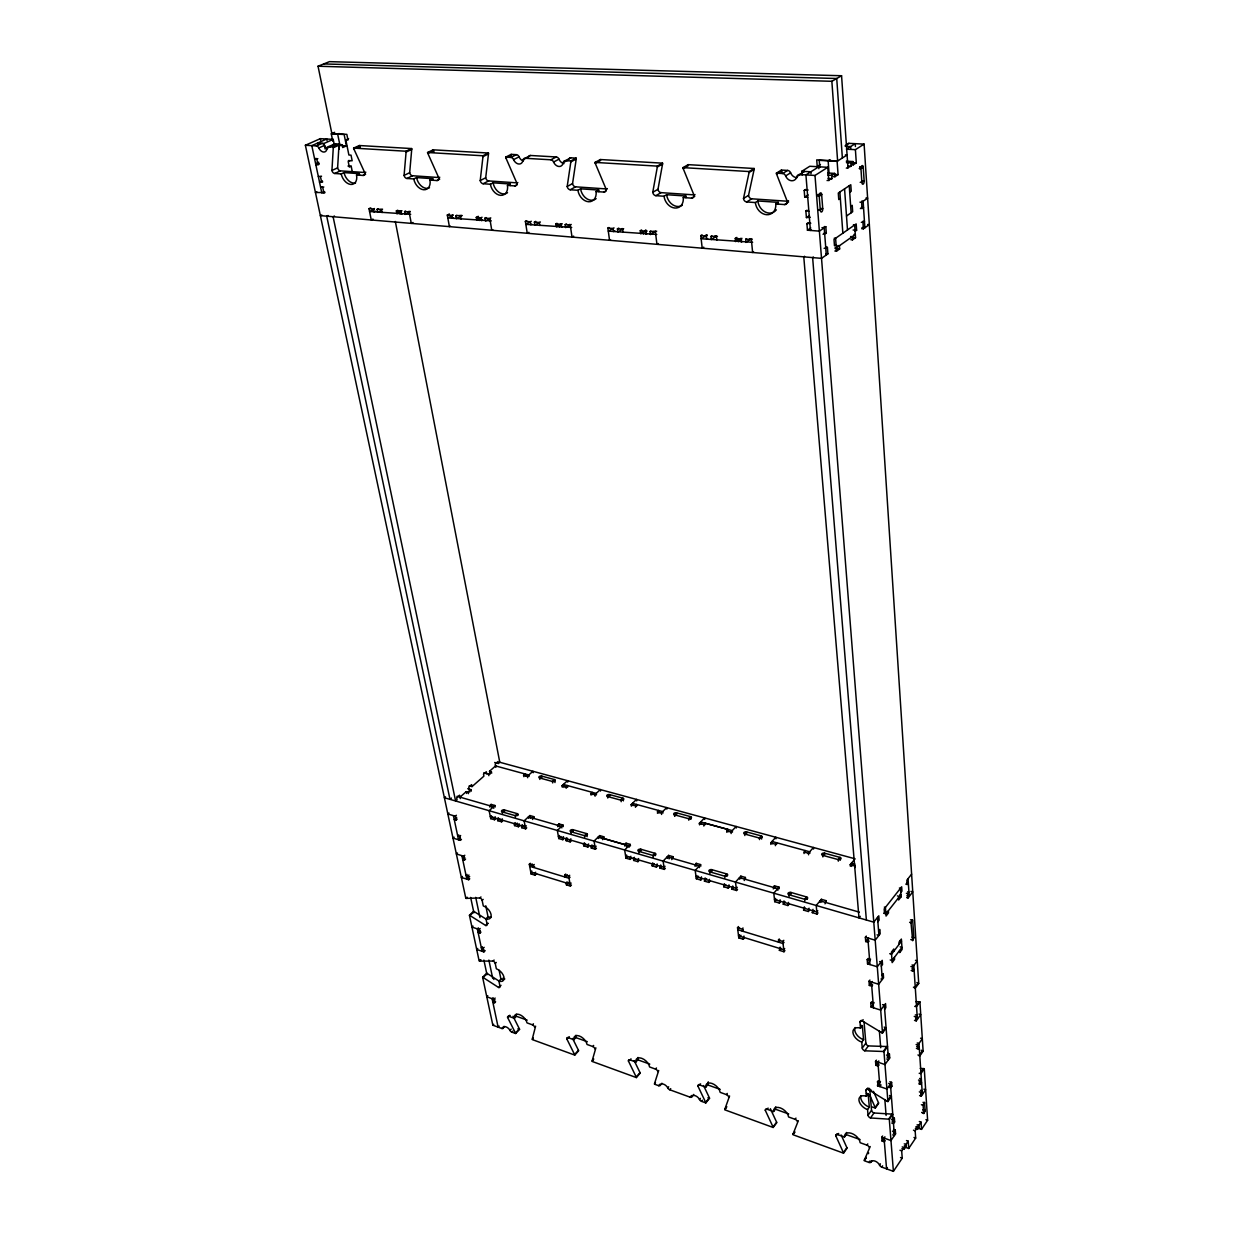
<?xml version="1.0" encoding="UTF-8"?>
<svg xmlns="http://www.w3.org/2000/svg" width="1233" height="1233" viewBox="0 0 1233 1233"><rect width="100%" height="100%" fill="white"/><g stroke="black" fill="none" stroke-linecap="round" stroke-linejoin="round"><path stroke-width="1.5" d="M925.228 1110.871L923.779 1113.615L923.07 1105.03L924.411 1102.287L925.228 1110.871L923.116 1110.039M359.558 175.117A10.604 7.136 64 0 0 359.342 173.653L344.038 172.605L341.202 173.93L334.682 173.483A3.021 2.019 64 0 1 331.939 170.478L333.28 147.729A3.052 2.034 64.6 0 0 333.187 146.912L338.905 144.338A3.052 2.034 64.7 0 1 338.983 145.155L337.611 167.858A3.021 2.019 64.1 0 0 340.354 170.848L365.184 172.528M432.906 180.172A10.835 7.552 64 0 0 432.721 178.677L416.569 177.583L413.779 178.939L406.921 178.477A3.098 2.142 64 0 1 404.085 175.394L406.089 152.075A3.129 2.158 64.8 0 0 406.027 151.227L411.652 148.561A3.113 2.158 64.9 0 1 411.714 149.409L409.68 172.682A3.083 2.142 64.1 0 0 412.5 175.749L438.686 177.521M510.339 185.52A11.082 8.03 63.9 0 0 510.185 183.994L493.123 182.823L490.395 184.241L483.136 183.732A3.16 2.266 64 0 1 480.223 180.573L482.966 156.653A3.19 2.296 64.8 0 0 482.92 155.774L488.453 153.031A3.19 2.296 64.9 0 1 488.484 153.894L485.71 177.768A3.144 2.266 64.1 0 0 488.622 180.927L516.273 182.808M598.837 191.639A11.359 8.569 63.7 0 0 598.714 190.052L580.589 188.819L577.923 190.283L570.216 189.759A3.237 2.42 63.8 0 1 567.195 186.491L570.833 161.877A3.283 2.451 64.8 0 0 570.802 160.984L576.196 158.132A3.267 2.451 64.9 0 1 576.227 159.026L572.559 183.578A3.237 2.42 64 0 0 575.549 186.83L607.068 188.973M652.766 192.302L657.312 167.025A3.36 2.62 64.7 0 0 657.312 166.116L662.553 163.157A3.345 2.605 64.8 0 1 662.553 164.066L657.975 189.296L652.766 192.302A3.314 2.574 63.5 0 0 655.864 195.677L664.032 196.232L666.621 194.706L685.841 196.032A11.636 9.14 63.3 0 1 685.918 197.65M535.6 1026.164L532.255 1039.142L533.242 1038.094M743.499 198.482L749.078 172.497A3.437 2.79 64.3 0 0 749.109 171.541L754.164 168.489A3.422 2.79 64.5 0 1 754.134 169.43L748.539 195.353L743.499 198.482A3.406 2.759 62.9 0 0 746.705 201.95L755.367 202.551L757.879 200.964L778.27 202.366A11.929 9.756 62.6 0 1 778.3 204.031M595.878 1047.85L592.102 1060.966L593.782 1059.07M658.715 1070.46L654.476 1083.715L655.432 1082.589M729.582 1095.952L724.788 1109.361L725.713 1108.19M819.436 194.151L819.359 194.367A2.019 0.925 -84.9 0 0 819.19 195.908L820.299 210.211A2.62 1.202 -84.7 0 0 821.702 211.876A2.62 1.202 -84.7 0 0 822.735 208.593L821.625 194.305A2.05 0.94 -84.9 0 0 821.147 193.042A3.021 1.387 -84.9 0 0 819.529 193.982L821.625 194.305M798.321 1120.689L792.989 1134.221L794.776 1131.817M861.266 166.609L861.112 167.01A1.957 0.863 -85 0 0 860.942 168.505L861.867 182.453A2.558 1.125 -84.8 0 0 863.162 184.118A2.558 1.125 -84.8 0 0 864.148 180.927L863.223 167.01A1.988 0.879 -85 0 0 862.792 165.761A2.928 1.295 -85 0 0 861.281 166.64M870.205 1146.551L864.287 1160.222L866.229 1157.417M868.371 1153.687L868.679 1152.917M866.183 1157.895L864.241 1160.715L868.988 1162.442A2.605 1.526 37.8 0 0 870.991 1162.01A5.209 3.067 37.6 0 1 875.06 1161.116A5.209 3.067 37.6 0 1 879.53 1165.108A2.62 1.541 37.5 0 0 881.765 1167.112L893.401 1171.35L902.232 1158.157L901.677 1150.851L903.912 1147.522L902.217 1146.906M904.483 1146.952L908.721 1148.462L915.672 1138.074L915.163 1130.8L917.367 1127.532L915.672 1126.947M916.874 1127.763L921.513 1129.382L927.617 1120.258L924.272 1068.734A2.589 1.618 36.9 0 0 923.625 1068.61L920.25 1068.456M901.924 1148.586L904.051 1149.341L906.101 1146.305L905.962 1144.471L908.197 1141.172L906.486 1140.556M915.364 1128.611L917.491 1129.351L918.955 1127.162L918.832 1125.344L921.02 1122.107L919.325 1121.521M887.406 1167.589L886.558 1168.853L884.061 1138.09M881.765 1167.112L882.612 1165.848M879.53 1165.108L880.377 1163.844M893.54 1129.474L895.266 1130.091L895.559 1133.821L890.966 1140.54L881.765 1137.273L882.628 1136.009M919.571 1095.567L921.267 1096.152L925.629 1089.756L923.933 1089.186M885.232 1140.556L884.354 1141.82L882.073 1141.003L881.765 1137.273M870.991 1162.01L871.854 1160.746M895.266 1130.091L894.125 1131.755L892.399 1131.154M921.267 1096.152L921.02 1092.438L922.114 1090.835L920.419 1090.265M892.615 1117.576L894.357 1118.192L894.649 1121.953L893.493 1123.633L891.752 1123.016M918.77 1083.807L920.481 1084.377L921.59 1082.774L919.017 1081.911M882.073 1141.003L884.924 1136.826M868.988 1162.442L870.051 1160.87M894.357 1118.192L893.201 1119.857L891.459 1119.256M920.481 1084.377L920.234 1080.632L921.344 1079.045L919.618 1078.459M866.429 1093.378A9.248 5.626 38 0 1 868.171 1093.81L866.398 1096.291A9.263 5.61 38 0 0 858.939 1100.16A9.263 5.61 38 0 0 867.554 1109.608L868.047 1115.279A2.636 1.587 37.9 0 0 870.498 1117.961L888.639 1119.148L892.106 1114.123A2.651 1.603 37.4 0 1 892.769 1114.278L889.301 1119.302L893.401 1171.35M919.186 1073.311L920.327 1073.373L923.625 1068.61M924.272 1068.734L920.974 1073.511A2.589 1.618 36.9 0 0 920.327 1073.373M794.746 1132.295L792.958 1134.714L843.542 1153.163A2.574 1.51 38.4 0 0 843.403 1152.608L835.727 1135.685A2.574 1.526 38.5 0 1 837.777 1134.668L844.451 1137.057A9.078 5.379 38.2 0 1 851.695 1133.435A9.078 5.379 38.2 0 1 860.141 1142.714L866.922 1145.149L867.785 1143.9M887.221 1101.254L890.735 1096.26A2.666 1.634 37.5 0 0 891.397 1096.569L887.899 1101.562A2.682 1.634 37.6 0 1 887.221 1101.254L868.063 1089.417A2.651 1.618 38 0 0 865.905 1090.542L866.398 1096.291M919.14 1055.664L922.469 1050.917A2.605 1.649 37 0 0 923.132 1051.21L919.803 1055.957A2.605 1.649 37 0 1 919.14 1055.664L917.969 1054.955M889.841 1081.742L891.598 1082.343L891.891 1086.211L890.735 1087.86L888.978 1087.275M916.396 1048.358L918.123 1048.929L919.232 1047.341L916.643 1046.493M870.498 1117.961L873.997 1112.983L892.106 1114.123M868.047 1115.279L871.546 1110.301L869.712 1088.708M891.598 1082.343L886.912 1088.986L877.542 1085.795L878.112 1080.678M918.123 1048.929L917.861 1045.091L922.315 1038.772L920.589 1038.217M843.403 1152.608L846.886 1147.661L841.168 1135.007M872.163 1106.926L875.322 1108.035A2.497 1.51 37.9 0 0 875.183 1107.481L878.497 1102.78L873.457 1091.375M843.542 1153.163L847.025 1148.216A2.558 1.51 38.3 0 0 846.886 1147.661M875.322 1108.035L878.62 1103.335A2.497 1.51 37.8 0 0 878.497 1102.78M867.554 1109.608L869.311 1107.126L868.171 1093.81M881.056 1084.932L879.884 1086.597L877.896 1062.183L878.79 1060.95M844.451 1137.057L846.208 1134.591A9.063 5.379 38.2 0 1 846.501 1132.48M877.542 1085.795L880.454 1081.48M868.063 1089.417L868.941 1088.184M835.727 1135.685L837.053 1133.851M868.849 1089.386L868.649 1089.679A2.512 1.526 38 0 1 869.835 1089.787L871.623 1090.388M837.777 1134.668L838.656 1133.435M887.652 1053.398L889.425 1053.984L888.238 1055.633L886.465 1055.047M914.501 1020.338L916.242 1020.893L915.98 1016.978L917.121 1015.406L915.364 1014.867M865.905 1090.542L867.678 1088.076M889.425 1053.984L889.717 1057.929L884.986 1064.541L875.538 1061.397L876.432 1060.164M916.242 1020.893L920.743 1014.62L919.001 1014.065M879.114 1064.88L878.22 1066.113L875.862 1065.327L875.538 1061.397M860.572 1025.301A9.417 5.918 38.4 0 1 862.36 1025.717L860.526 1028.152A9.432 5.918 38.5 0 0 852.928 1032.453A9.432 5.918 38.5 0 0 861.744 1042.116L862.252 1048.05A2.682 1.68 38.3 0 0 864.765 1050.809L883.29 1051.487L886.866 1046.54A2.697 1.695 37.8 0 1 887.544 1046.678L883.969 1051.626L887.899 1101.562M914.716 1006.405L915.872 1006.421L919.248 1001.735A2.636 1.711 37.2 0 1 919.91 1001.859L923.132 1051.21M919.91 1001.859L916.535 1006.544A2.636 1.711 37.3 0 0 915.872 1006.421M875.862 1065.327L878.543 1061.628M860.526 1028.152L860.018 1022.126A2.713 1.711 38.5 0 1 862.206 1020.878L881.811 1032.73A2.728 1.726 38 0 0 882.504 1033.023L886.111 1028.106A2.728 1.726 38 0 1 885.417 1027.798L884.184 1027.058M845.268 145.741L849.013 143.367L864.102 144.107L918.724 983.487L915.302 988.157A2.651 1.726 37.5 0 1 914.624 987.864L913.422 987.155M881.811 1032.73L885.417 1027.798M914.624 987.864L918.046 983.21A2.651 1.726 37.4 0 0 918.724 983.487M864.765 1050.809L868.356 1045.908L886.866 1046.54M862.252 1048.05L865.859 1043.164L864.071 1022.157M884.647 1009.288L885.849 1007.654L885.541 1003.57L880.701 1010.104L871.099 1007.053L870.76 1002.968L871.669 1001.751M911.156 970.556L912.929 971.095L914.069 969.539L911.85 968.876M861.744 1042.116L863.547 1039.666L862.36 1025.717M912.929 971.095L912.651 967.042L917.244 960.861L915.472 960.337M725.698 1108.667L724.773 1109.823L773.168 1127.486A2.497 1.449 39.9 0 0 773.014 1126.947L765.292 1110.316A2.497 1.464 40 0 1 767.188 1109.268L773.584 1111.565A8.816 5.179 39.7 0 1 780.335 1107.912A8.816 5.179 39.7 0 1 788.581 1116.975L795.054 1119.302L795.963 1118.1M860.018 1022.126L861.389 1020.292M862.206 1020.878L863.115 1019.66M874.074 1002.506L873.164 1003.724L870.76 1002.968M871.099 1007.053L873.611 1003.708M773.014 1126.947L776.62 1122.169L770.363 1108.698M773.168 1127.486L776.759 1122.724A2.481 1.449 39.8 0 0 776.62 1122.169M872.656 984.967L871.731 986.184L869.327 985.429L868.988 981.283L869.912 980.065M882.011 975.226L883.244 973.623L883.552 977.784L878.667 984.258L868.988 981.283M881.318 966.148L882.535 964.545L882.212 960.337L877.295 966.78L867.554 963.836L867.2 959.613L868.14 958.411M773.584 1111.565L775.387 1109.191A8.801 5.179 39.7 0 1 775.773 1106.756M869.327 985.429L872.317 981.499M767.188 1109.268L768.097 1108.082M765.292 1110.316L766.202 1109.13M870.575 959.151L869.635 960.353L867.2 959.613M867.554 963.836L869.881 960.815M906.687 897.593L908.043 897.963L912.759 891.906L910.956 891.397M878.605 931.085L879.838 929.482L880.177 933.782L875.199 940.178L865.381 937.28L865.72 941.55L868.171 942.289L869.111 941.087M908.043 897.963L907.765 893.725L908.937 892.199L907.58 891.829M865.72 941.55L868.541 937.959M899.396 888.007L900.46 888.299L901.046 896.9L898.641 899.967L898.487 897.824M865.381 937.28L866.321 936.078M877.881 921.729L879.129 920.142L878.79 915.811L873.781 922.161L444.389 797.736L445.483 796.78M885.726 911.726L884.493 913.299L884.169 908.983L901.662 886.789L901.955 891.089L900.753 892.615M905.777 884.092L907.149 884.477L908.336 882.967L906.964 882.581M725.944 1107.897L726.854 1106.741M911.603 874.166L906.856 880.192L907.149 884.477M703.565 1085.549L709.376 1097.786A2.42 1.403 41.2 0 1 709.53 1098.31L705.831 1102.918A2.42 1.403 41.3 0 0 705.677 1102.379L697.893 1086.042A2.435 1.418 41.5 0 1 699.666 1084.978L705.785 1087.182A8.569 4.978 41.2 0 1 712.088 1083.483A8.569 4.978 41.2 0 1 720.149 1092.346L726.345 1094.58L727.27 1093.409M860.249 916.304L858.985 917.876L803.777 256.849L804.579 256.279M705.677 1102.379L709.376 1097.786M705.831 1102.918L701.562 1101.362A2.42 1.403 41.3 0 1 699.481 1099.482L700.406 1098.341M701.562 1101.362L702.486 1100.206M705.785 1087.182L707.65 1084.886A8.554 4.994 41.2 0 1 708.343 1081.865M655.417 1083.067L654.476 1084.177L658.622 1085.687A2.374 1.356 42.2 0 0 660.287 1085.21A4.778 2.728 42.1 0 1 663.647 1084.223A4.778 2.728 42.1 0 1 667.731 1087.922A2.389 1.372 42 0 0 669.781 1089.772L690.156 1097.2A2.404 1.387 41.6 0 0 691.883 1096.723L693.747 1094.426M697.893 1086.042L699.296 1084.316M699.666 1084.978L700.606 1083.838M690.156 1097.2L691.559 1095.49M780.119 947.129L779.379 950.335L783.957 951.753L784.928 950.581M817.803 910.74L816.832 911.911L774.478 899.551L775.465 898.41M813.04 909.353L812.285 912.651L817.047 914.054L816.2 905.484L821.363 899.304L826.141 900.676L825 903.82M855.055 867.554L855.07 865.782M669.781 1089.772L670.721 1088.631M817.047 914.054L818.003 912.882M850.354 866.26L850.215 864.672L855.101 858.815L499.612 762.225M779.379 950.335L781.075 948.316M812.285 912.651L813.98 910.617M667.731 1087.922L668.671 1086.782M784.697 948.531L783.741 949.703L738.536 935.816L739.523 934.691M783.957 951.753L782.832 941.473L783.803 940.301M804.348 906.825L803.592 910.124L808.324 911.495L809.542 910.046M784.018 942.366L783.063 943.522L737.781 929.713L739.415 927.832M780.165 940.101L778.47 942.135L779.21 938.914M803.592 910.124L805.288 908.089M658.622 1085.687L659.794 1084.285M660.287 1085.21L661.936 1083.237M809.079 908.212L808.324 911.495M634.178 1060.611L640.019 1072.618A2.358 1.341 42.7 0 1 640.174 1073.142L636.382 1077.58A2.358 1.341 42.7 0 0 636.228 1077.056L628.414 1060.996A2.358 1.356 42.9 0 1 630.063 1059.948L635.889 1062.045A8.323 4.778 42.6 0 1 641.73 1058.315A8.323 4.778 42.6 0 1 649.606 1066.977L655.509 1069.103L656.465 1067.978M788.55 902.402L787.918 905.531L783.248 904.174L784.003 900.907M787.918 905.531L788.904 904.39M783.248 904.174L785.205 901.878M636.228 1077.056L640.019 1072.618M773.261 888.901L774.401 885.803L779.025 887.128L773.785 893.185L774.725 901.677L779.364 903.034L780.35 901.893M774.725 901.677L776.682 899.396M738.505 926.538L737.519 927.678L738.783 937.851L743.252 939.222L744.223 938.082M780.119 899.766L779.364 903.034M743.977 936.063L743.252 939.222M635.889 1062.045L637.8 1059.825A8.307 4.793 42.6 0 1 638.016 1057.436M743.222 929.944L742.251 931.085L742.975 927.91M808.586 854.808L808.432 853.221L813.41 847.487L813.564 849.059M628.414 1060.996L629.369 1059.902M630.063 1059.948L631.019 1058.839M738.783 937.851L740.987 935.308M804.008 853.544L805.118 850.539L805.303 852.496M593.073 1060.349L592.117 1061.428L636.382 1077.58M737.272 887.282L736.271 888.407L696.029 876.663L697.046 875.569M732.756 885.972L732.001 889.178L736.533 890.503L737.534 889.378M732.001 889.178L733.758 887.236M572.605 1038.479L578.462 1050.285A2.296 1.295 43.9 0 1 578.631 1050.809L574.763 1055.094A2.296 1.295 43.9 0 0 574.593 1054.569L566.748 1038.787A2.312 1.31 44.1 0 1 568.29 1037.724L573.884 1039.743A8.122 4.608 43.9 0 1 579.34 1035.997A8.122 4.608 43.9 0 1 587.031 1044.459L592.703 1046.509L593.659 1045.43M736.533 890.503L735.5 882.088L740.833 876.154L745.364 877.464L744.223 880.532M775.357 845.684L776.451 842.709L776.62 844.266M724.372 883.707L723.756 886.774L728.256 888.084L729.258 886.974M770.887 844.451L770.717 842.894L775.773 837.253L775.942 838.81M723.756 886.774L725.759 884.554M574.593 1054.569L578.462 1050.285M728.996 884.878L728.256 888.084M573.884 1039.743L575.826 1037.6A8.107 4.608 43.9 0 1 575.965 1035.242M705.153 877.927L704.428 881.117L708.867 882.412L709.869 881.318M566.748 1038.787L567.966 1037.462M568.29 1037.724L569.261 1036.66M709.468 879.36L708.867 882.412M704.428 881.117L706.694 878.636M701.469 876.863L700.729 880.038L696.321 878.744L695.181 870.421L700.606 864.595L696.198 863.331L695.058 866.337M700.729 880.038L701.747 878.944M696.321 878.744L698.602 876.278M731.154 833.554L730.969 832.013L736.116 826.48L736.301 828.021M726.807 832.352L727.902 829.424L704.922 823.135L703.812 826.033M533.257 1038.54L532.286 1039.589L574.763 1055.094M514.007 1018.211L519.386 1028.861A2.235 1.248 45 0 1 519.555 1029.37L515.625 1033.516A2.25 1.248 45 0 0 515.456 1033.007L507.595 1017.472A2.25 1.248 45.2 0 1 509.029 1016.408L514.392 1018.335A7.937 4.423 45 0 1 519.478 1014.589A7.937 4.423 45 0 1 527.015 1022.881L532.456 1024.839L533.442 1023.791M515.456 1033.007L519.386 1028.861M660.734 864.996L660.009 868.124L664.325 869.388L665.342 868.309M499.689 981.514L487.205 973.469A2.25 1.264 46 0 0 486.681 973.222L482.627 977.276L492.846 1025.209L501.846 1028.492A2.235 1.233 45.2 0 0 503.264 1027.968A4.485 2.481 45.1 0 1 506.146 1026.935A4.485 2.481 45.1 0 1 509.953 1030.403A2.25 1.248 45.1 0 0 511.865 1032.144L512.851 1031.112M660.009 868.124L661.813 866.244M664.325 869.388L663.107 861.127L668.579 855.409L672.91 856.658L671.769 859.632M665.034 866.26L664.001 867.338L625.624 856.134L626.672 855.085M509.953 1030.403L511.186 1029.108M501.846 1028.492L503.819 1026.426M652.735 862.838L652.134 865.828L656.418 867.076L657.451 866.013M503.264 1027.968L504.759 1026.426M699.543 824.862L699.342 823.336L704.552 817.895L704.737 819.436M514.392 1018.335L516.38 1016.269A7.922 4.439 45 0 1 516.35 1014.266M499.103 1026.103L498.117 1027.135L492.106 998.699L493.108 997.682M507.595 1017.472L509.583 1015.422M509.029 1016.408L510.015 1015.375M657.143 863.948L656.418 867.076M652.134 865.828L654.199 863.686M492.846 1025.209L493.709 1024.315M634.409 857.32L633.377 858.384L633.685 860.434L637.923 861.667L638.971 860.603M633.685 860.434L635.504 858.584M495.096 999.84L492.846 1002.136L494.618 1002.768L495.62 1001.751M638.648 858.553L637.615 859.617L637.923 861.667M624.854 846.1L624.622 844.574L626.01 843.172L630.202 844.389L624.653 849.984L625.963 858.168L630.171 859.401L631.204 858.353M674.543 814.843L676.516 812.824L690.557 816.647A1.88 1.079 -7.6 0 1 691.174 818.095A1.88 1.079 -7.6 0 1 688.6 818.666L674.543 814.843L674.759 816.369L674.543 814.828A1.865 1.079 -7.9 0 1 673.958 813.395A1.865 1.079 -7.9 0 1 676.516 812.824L676.732 814.35M494.618 1002.768L493.894 999.331L495.142 998.052M482.627 977.276A2.266 1.264 46 0 1 483.151 977.522L498.564 987.463L500.074 985.938M498.564 987.463A2.266 1.279 45.7 0 0 499.997 986.354L501.014 985.321M625.963 858.168L627.782 856.319M630.895 856.303L629.847 857.351L630.171 859.401M499.997 986.354L498.903 981.098L500.922 979.064A7.984 4.516 45.8 0 0 504.806 978.956M487.806 995.786L486.788 996.803L493.894 999.331M661.597 814.458L661.381 812.932L666.668 807.6L666.868 809.125M657.451 813.302L658.545 810.451L658.931 813.117M493.847 979.464L493.77 978.632M498.903 981.098A7.984 4.516 45.8 0 0 503.958 977.137A7.984 4.516 45.8 0 0 496.344 968.784L495.25 963.466L496.267 962.449M483.151 977.522L487.205 973.469M571.095 883.075L570.062 884.123L530.776 872.055L531.824 871.053M480.932 959.829L479.652 961.093L493.061 961.077L494.094 960.06M567.118 881.857L566.07 882.905L566.425 884.847L570.401 886.065L571.449 885.032M566.425 884.847L569.029 882.258M592.01 844.975L590.946 846.008L591.301 848.042L595.416 849.244L596.464 848.196M570.401 886.065L568.66 876.278L569.708 875.245M570.062 877.218L569.014 878.25L529.666 866.244L532.132 863.886M591.301 848.042L593.659 845.699M567.38 874.706L565.022 877.033L564.683 875.076L565.716 874.043M602.644 839.688L602.398 838.163L603.785 836.775L599.654 835.589L594.044 841.106L595.416 849.244M635.457 807.291L636.567 804.455L636.798 805.966M480.192 959.983L479.159 961L469.434 915.287L473.595 911.31A2.296 1.325 46.9 0 1 474.119 911.557L486.835 919.602M596.125 846.177L595.077 847.21L558.41 836.513L559.474 835.496M477.726 948.454L476.709 949.456L483.891 951.907L483.136 948.331L484.168 947.329M584.488 842.786L583.425 843.819L583.779 845.838L587.879 847.04L588.927 846.008M631.373 806.166L631.142 804.656L636.475 799.416L636.706 800.911M483.798 949.61L482.088 951.29L477.356 928.881L478.389 927.879M483.891 951.907L485.17 950.643M583.779 845.838L585.629 844.035M482.365 946.728L481.332 947.73L483.136 948.331M588.588 843.973L587.524 845.006L587.879 847.04M480.192 930.483L478.111 932.487L479.93 933.104L480.962 932.102M469.434 915.287A2.312 1.325 46.9 0 1 469.958 915.533L485.648 925.474L487.729 923.455M485.648 925.474A2.312 1.341 46.6 0 0 487.097 924.257L488.129 923.255M487.097 924.257L485.956 918.785L488.037 916.766A8.138 4.716 46.8 0 0 491.351 916.874M535.708 872.24L534.644 873.257L535.014 875.183L531.13 873.997L529.296 864.302L530.344 863.285M570.91 838.825L569.862 839.858L570.201 841.877L566.163 840.69L565.808 838.671L566.872 837.654M535.014 875.183L536.586 873.658M479.93 933.104L479.159 929.482L480.207 928.48M570.201 841.877L571.264 840.844M472.979 926.091L471.946 927.077L479.159 929.482M557.84 826.757L557.578 825.247L558.996 823.906L563.003 825.062L557.331 830.472L558.765 838.532L562.803 839.704L563.866 838.687M531.13 873.997L532.718 872.471M566.163 840.69L567.75 839.149M558.765 838.532L560.892 836.483M534.598 866.414L533.55 867.431L533.18 865.489L534.243 864.472M563.496 836.668L562.448 837.685L562.803 839.704M595.092 796.21L594.845 794.715L600.255 789.567L600.502 791.062M469.958 915.533L474.119 911.557M591.116 795.115L590.869 793.62L592.225 792.341L592.595 794.576M485.956 918.785A8.138 4.716 46.8 0 0 491.058 914.454A8.138 4.716 46.8 0 0 483.29 905.931L482.134 900.383L483.182 899.396M334.251 144.523L333.187 139.375L320.318 138.666L305.383 145.263L465.812 898.318A2.327 1.341 47.2 0 0 466.166 898.395L479.914 897.948L480.962 896.946M465.812 898.318L466.86 897.331M466.321 898.41L467.369 897.408M526.352 825.848L525.273 826.85L490.318 816.647L491.412 815.676M462.421 876.447L461.358 877.434L468.679 879.745L469.742 878.759M522.422 824.707L521.343 825.709L521.729 827.697L525.643 828.838L526.722 827.836M467.122 874.444L466.059 875.43L467.893 876L468.956 875.014M521.729 827.697L524.148 825.447M469.665 876.54L466.845 879.16L461.882 855.656M525.643 828.838L524.133 820.854L529.866 815.537L533.812 816.662L532.379 818.003L532.656 819.498M566.194 788.272L565.932 786.793L567.303 785.529L567.612 787.378M519.54 825.74L518.461 826.742L514.562 825.601L517.244 823.12M519.155 823.752L518.076 824.754L518.461 826.742M562.294 787.209L562.032 785.729L567.488 780.659L567.75 782.138M515.255 822.611L514.176 823.613L514.562 825.601M464.81 857.49L462.683 859.447L464.517 860.018L465.581 859.031M502.309 818.851L501.23 819.837L501.615 821.81L497.762 820.685L497.377 818.712L498.456 817.726M464.517 860.018L463.716 856.226L464.795 855.24M501.615 821.81L502.694 820.824M457.428 852.974L456.364 853.945L463.716 856.226M495.204 806.983L494.911 805.488L489.131 810.697L490.719 818.635L494.556 819.745L495.635 818.758M497.762 820.685L499.92 818.712M490.719 818.635L492.614 816.909M495.25 816.785L494.156 817.772L494.556 819.745M454.068 837.13L452.989 838.101L460.371 840.336L461.45 839.365M458.799 834.972L457.705 835.943L459.57 836.498L460.649 835.527M523.871 776.667L523.593 775.203L527.4 776.235L532.918 771.272L533.18 772.737M460.433 838.055L458.522 839.781L453.42 815.645M494.911 805.488L491.088 804.394L489.64 805.688L489.933 807.168M523.593 775.203L524.981 773.954L525.397 776.158M456.688 817.371L454.237 819.544L456.102 820.084L457.196 819.128M448.935 813.04L447.856 814.011L455.285 816.2L456.38 815.244M459.971 797.15L466.259 791.632L468.139 792.172L471.021 789.644L471.314 791.108M469.218 785.791L472.023 786.592L483.891 776.173L483.506 774.232L486.326 771.75L486.711 773.707M490.102 774.154L489.532 771.241L495.589 765.924M494.664 762.472L498.379 763.474L499.766 762.256L395.331 221.462M483.69 772.86L488.576 774.216L491.381 771.75L491.674 773.214M451.448 798.075L449.983 799.354L326.714 216.176L328.117 215.498M646.755 231.48L642.177 232.143M834.88 251.008L836.529 251.147L839.658 248.943L839.411 245.737L837.762 245.598M850.847 239.726L852.496 239.849L855.532 237.692L854.669 224.945L853.39 224.853M825.74 247.247L827.405 247.386L827.898 253.859L821.532 258.36L320.38 215.636L321.782 214.958M861.728 228.706L863.377 228.829L869.342 224.622L867.708 224.498M836.051 244.72L834.479 245.829L834.001 239.372L856.18 223.897L856.611 230.263L855.101 231.342M813.426 257.034L812.624 257.605L866.367 920.018M827.405 247.386L824.137 248.357M861.312 222.372L864.456 221.447L862.807 221.323M824.137 226.61L825.817 226.733L826.326 233.284L823.043 234.255M860.387 208.577L863.532 207.653L861.343 207.498M846.501 215.991L852.666 211.768L852.219 205.31L850.678 206.358M825.817 226.733L819.39 231.126L807.445 230.217L806.906 223.651L808.432 222.618M859.956 202.166L861.605 202.274L867.631 198.159L865.982 198.051M807.445 230.217L810.79 227.951M811.237 229.893L810.42 230.448L805.92 174.916L818.758 166.779L818.882 168.674M810.805 223.25L806.906 223.651M840.336 198.544L838.764 199.592L838.286 193.026L850.785 184.719L851.232 191.254L849.691 192.286M807.091 210.18L805.873 210.982L806.413 217.594L809.465 215.559M810.312 217.208L806.413 217.594M753.563 251.856L752.623 252.488L751.39 239.726L752.315 239.125M752.639 242.3L701.161 238.755L707.156 234.979M750.897 238.616L745.996 242.454L745.688 239.264L746.612 238.663M819.221 196.309L821.656 194.722L817.895 194.475M742.204 241.452L741.264 242.069L740.941 238.878L741.881 238.277M805.735 189.435L804.193 190.437L804.733 197.126L808.108 194.922M827.081 180.604L831.982 178.631L831.736 175.286L834.664 173.406L834.911 176.735L833.215 176.627M834.911 176.735L838.086 174.67L837.115 161.338L847.086 154.973L845.406 154.88M846.331 168.135L851.124 166.208L850.893 162.91L852.989 161.554L853.221 164.852L851.541 164.76M853.221 164.852L856.303 162.848L855.409 149.655L864.102 144.107M755.367 202.551A11.945 9.756 62.5 0 0 766.633 214.712A11.945 9.756 62.5 0 0 775.788 203.954L784.62 204.57L788.627 201.965M808.124 190.036L804.193 190.437M741.665 239.187A2.466 0.786 -6.7 0 1 738.105 239.973L735.608 241.606L735.284 238.416L736.841 237.414M784.62 204.57A3.437 2.836 62.5 0 0 787.286 201.457L788.519 200.671M775.788 203.954L778.27 202.366M787.286 201.457L776.59 174.13A3.468 2.851 64.1 0 1 776.374 173.159L782.647 173.529A3.468 2.867 63.9 0 1 785.637 175.934A6.951 5.764 64 0 0 791.663 180.758A6.951 5.764 64 0 0 796.919 176.612A3.483 2.898 63.7 0 1 799.554 174.531L814.998 175.456L827.775 167.303L828.776 180.712M703.781 247.17L702.194 248.187L700.791 235.626L702.07 234.825M716.311 236.212L711.318 239.603L710.963 236.443L711.919 235.842M710.963 236.443L717.483 236.304M828.129 160.845L830.009 159.643M707.634 238.632L706.679 239.233L706.339 236.073L707.28 235.472M848.011 168.227L841.569 75.737L831.859 81.301L837.623 161.014L816.724 159.874L817.232 166.517L820.423 164.498M802.128 175.055L801.82 171.279L809.773 166.27L827.775 167.303M799.554 174.531L804.517 171.418A3.468 2.898 63.9 0 0 801.866 173.483L796.919 176.612M845.252 146.141L846.393 145.417A3.36 2.851 65.5 0 1 849.013 143.367M785.637 175.934L790.615 172.82A6.936 5.749 64.2 0 0 797.042 177.629M746.705 201.95L751.729 198.806L787.163 201.21M782.647 173.529L787.625 170.431A3.452 2.851 64 0 1 790.615 172.82M776.374 173.159L781.383 170.062L787.625 170.431M776.59 174.13L781.583 171.033A3.452 2.851 64.3 0 1 781.383 170.062M658.237 243.533L656.942 244.319L655.417 231.943L656.696 231.157M656.773 234.44L608.316 231.126L614.065 227.92M749.078 172.497L754.134 169.43M655.54 231.095L650.438 234.609L650.053 231.496L651.024 230.91M646.955 233.653L646 234.239L645.599 231.141L646.57 230.556M664.032 196.232A11.652 9.14 63.3 0 0 674.944 208.038A11.652 9.14 63.3 0 0 683.252 197.557L691.574 198.143L694.78 196.217M643.487 233.962L643.272 232.236L640.682 233.808L640.281 230.71L641.576 229.939M691.574 198.143A3.345 2.651 63.3 0 0 693.994 195.122L694.965 194.537M610.535 239.695L609.549 240.281L607.884 228.074L608.871 227.504M683.252 197.557L685.841 196.032M623.667 228.706L617.856 231.927L617.44 228.86L618.75 228.09M614.805 230.802L613.495 231.573L613.094 228.506L607.884 228.074M655.864 195.677L661.058 192.641L694.456 194.906M573.669 236.135L572.02 237.09L570.247 225.023L565.192 224.622L565.639 227.627L571.249 224.452M693.994 195.122L683.205 168.567A3.375 2.682 64.6 0 1 682.99 167.626L688.184 164.652L754.164 168.489M683.205 168.567L688.399 165.576A3.375 2.666 64.7 0 1 688.184 164.652M571.696 227.473L525.828 224.36L531.284 221.231M562.433 226.718L561.447 227.288L561 224.267L561.986 223.712M565.192 224.622L566.517 223.867M561.662 225.038L556.422 226.872L555.975 223.867L556.977 223.296M657.312 167.025L662.553 164.066M528.911 232.328L527.246 233.268L525.366 221.385L526.707 220.645M577.923 190.283A11.374 8.585 63.7 0 0 588.511 201.75A11.374 8.585 63.7 0 0 596.063 191.531L603.893 192.086A3.267 2.481 63.7 0 0 606.097 189.127L607.098 188.572M603.893 192.086L605.881 190.961M540.347 221.955L534.86 225.1L534.398 222.11L535.739 221.37M596.063 191.531L598.714 190.052M531.747 224.206L530.745 224.76L530.282 221.786L525.366 221.385M570.216 189.759L575.549 186.83M567.195 186.491L572.559 183.578M492.784 229.677L491.767 230.247L489.794 218.488L490.811 217.948M491.32 220.877L447.856 217.948L452.973 215.266M490.241 218.503L485.509 221.046L485.016 218.102L486.033 217.563M606.097 189.127L595.246 163.326A3.298 2.512 64.8 0 1 595.015 162.417L600.379 159.535L662.553 163.157M595.246 163.326L600.61 160.444A3.298 2.512 64.9 0 1 600.379 159.535M482.55 220.168L481.533 220.722L481.04 217.779L482.057 217.239M481.394 218.719L476.786 220.322L476.277 217.393L478.327 216.314M570.833 161.877L576.227 159.026M450.43 226.086L449.398 226.625L447.317 215.051L449.382 213.972M460.371 215.667L461.836 215.79L456.38 218.657L455.871 215.744L461.913 215.405M490.395 184.241A11.097 8.03 63.9 0 0 500.644 195.353A11.097 8.03 63.9 0 0 507.457 185.412L514.839 185.921A3.19 2.327 64 0 0 516.827 183.054L505.931 158.009A3.221 2.343 64.8 0 1 505.684 157.13L510.909 157.439A3.221 2.343 64.7 0 1 513.575 159.627A6.458 4.716 64.8 0 0 518.923 164.02A6.458 4.716 64.8 0 0 522.977 160.198A3.237 2.374 64.7 0 1 525.027 158.271L550.858 159.797A3.252 2.42 64.7 0 1 553.571 162.032A6.535 4.87 64.8 0 0 559.011 166.486A6.535 4.87 64.8 0 0 563.234 162.602L565.269 161.538M566.625 160.829L567.627 160.29M516.827 183.054L517.845 182.53M455.871 215.744L456.888 215.205M453.513 217.794L452.496 218.333L451.972 215.421L453.004 214.881M514.839 185.921L517.213 184.673M563.234 162.602A3.267 2.451 64.7 0 1 565.361 160.66L570.771 157.824L576.196 158.132M507.457 185.412L510.185 183.994M553.571 162.032L558.996 159.196A6.504 4.87 64.9 0 0 564.036 163.588M550.858 159.797L556.283 156.976A3.252 2.42 64.8 0 1 558.996 159.196M483.136 183.732L488.622 180.927M413.009 222.495L411.283 223.389L409.109 211.953L410.157 211.413M522.977 160.198L524.688 159.319M410.712 214.28L369.576 211.506L374.108 209.271M480.223 180.573L485.71 177.768M525.027 158.271L530.483 155.481L556.283 156.976M409.973 211.984L405.148 214.434L404.594 211.583L405.642 211.059M513.575 159.627L519.062 156.838A6.442 4.716 65 0 0 523.254 160.999M401.28 212.246L396.903 213.756L396.363 210.905L401.881 210.751M510.909 157.439L516.396 154.664A3.206 2.343 64.8 0 1 519.062 156.838M402.436 213.602L401.388 214.126L400.848 211.275M396.363 210.905L397.75 210.211M505.684 157.13L511.186 154.356L516.396 154.664M505.931 158.009L511.433 155.235A3.206 2.343 65 0 1 511.186 154.356M372.998 219.089L371.256 219.967L369.006 208.685L370.748 207.822M381.459 210.273L377.637 212.184L377.082 209.348L378.13 208.824M482.966 156.653L488.484 153.894M375.356 211.182L373.969 211.876L373.399 209.04L369.006 208.685M413.779 178.939A10.85 7.552 64 0 0 423.751 189.759A10.85 7.552 64 0 0 429.947 180.064L436.929 180.542L439.703 179.155M377.082 209.348L382.554 209.178M429.947 180.064L432.721 178.677M373.399 209.04L374.447 208.531M436.929 180.542A3.113 2.189 64 0 0 438.732 177.737L439.765 177.228M334.482 216.037L333.095 216.715L455.594 800.988L457.058 799.708L456.642 797.736L459.57 795.177L460.279 798.614M406.921 178.477L412.5 175.749M404.085 175.394L409.68 172.682M438.732 177.737L427.82 153.37A3.144 2.204 64.8 0 1 427.574 152.507L433.168 149.825L488.453 153.031M427.82 153.37L433.43 150.673A3.144 2.204 64.9 0 1 433.168 149.825M406.089 152.075L411.714 149.409M341.202 173.93A10.619 7.136 63.9 0 0 350.896 184.457A10.619 7.136 63.9 0 0 356.522 174.994L363.134 175.44A3.052 2.065 64 0 0 364.768 172.712L365.831 172.204M316.85 191.809L315.432 192.471L325.003 192.625M363.134 175.44L365.6 174.269M356.522 174.994L359.342 173.653M324.633 191.624L321.813 192.965L311.81 145.648L326.745 139.005L327.053 140.624M322.044 186.676L320.626 187.339L323.817 187M322.368 180.866L319.532 182.176L322.738 181.837M334.682 173.483L340.354 170.848M352.299 171.803L351.189 166.239L349.34 167.102L348.199 161.492L350.049 160.629M331.939 170.478L337.611 167.858M318.345 176.535L321.536 176.196M318.7 163.419L315.848 164.713L319.054 164.374M353.871 148.962L359.558 146.357A3.067 2.081 64.8 0 1 359.312 145.525L353.609 148.114A3.083 2.081 64.7 0 0 353.871 148.962L364.768 172.712M316.064 158.363L314.631 159.011L317.852 158.672M332.802 141.24L331.276 133.811L344.13 134.505L346.427 145.864L342.697 147.544L342.127 144.708L333.681 144.23M333.28 147.729L338.983 145.155M342.127 144.708L338.705 146.249L339.291 149.101M305.383 145.263L316.357 145.91A3.036 2.019 64.5 0 1 318.792 147.96A6.103 4.053 64.6 0 0 323.663 152.044A6.103 4.053 64.6 0 0 326.945 148.438A3.052 2.034 64.6 0 1 328.594 146.635L334.328 144.076L338.905 144.338M326.945 148.438L328.024 147.96M329.458 147.313L330.891 146.681M332.309 146.033L332.663 145.879A3.036 2.034 64.7 0 1 334.328 144.076M334.39 144.924L335.792 144.877M348.43 160.552L352.16 160.783L351.035 155.158L348.893 155.019L345.841 139.946L348.615 138.697M318.792 147.96L324.51 145.386A6.073 4.053 64.7 0 0 327.346 148.761M339.137 133.518L337.672 134.166L340 145.494M316.357 145.91L322.09 143.367A3.036 2.019 64.6 0 1 324.51 145.386M317.898 144.77L317.544 143.09L323.971 143.49L333.187 139.375M331.276 133.811L334.652 132.316M345.841 139.946L347.983 140.053L346.843 134.366L331.862 133.549L318.037 66.228L329.442 61.65L841.569 75.737M915.811 1001.674L919.248 1001.735M323.755 63.931L836.729 78.511L842.37 157.978M318.037 66.228L831.859 81.301M846.331 146.373L850.616 146.588L850.755 148.515M855.409 149.655L846.501 149.208L855.224 143.675L855.425 146.542M846.3 161.184L852.989 161.554M837.115 161.338L819.205 160.336L819.714 166.979M852.404 162.633L856.303 162.848M846.439 162.664L850.893 162.91M847.78 166.023L851.124 166.208M859.91 166.825L863.223 167.01M859.709 167.21L863.254 167.411L859.493 168.829M859.278 168.412L860.942 168.505M817.232 166.517L820.207 166.686M359.312 145.525L411.652 148.561M801.82 171.279L810.852 171.788L811.021 173.745M827.929 173.005L834.664 173.406M341.603 145.586L346.427 145.864M831.921 174.315L838.086 174.67M827.79 175.055L831.736 175.286M328.594 146.635L333.187 146.912M353.609 148.114L406.027 151.227M427.574 152.507L482.92 155.774M565.361 160.66L570.802 160.984M595.015 162.417L657.312 166.116M682.99 167.626L749.109 171.541M828.052 178.4L831.982 178.631M862.484 180.835L864.148 180.927L860.202 182.345M317.02 162.956L318.746 163.619M817.494 195.785L819.19 195.908M347.983 166.039L351.189 166.239M804.733 197.126L807.738 197.326M861.651 201.149L863.115 201.241L864.872 227.781L862.006 227.566M821.039 208.469L822.735 208.593L818.604 210.088M805.873 210.982L808.863 211.197M821.979 227.658L824.214 227.828L826.31 254.984M853.113 230.001L856.611 230.263M854.053 234.409L855.332 234.501L836.313 247.925L835.018 247.818M824.091 233.114L826.326 233.284M850.616 236.536L852.265 236.674L852.496 239.849M851.155 237.352L855.532 237.692M834.309 238.154L835.604 238.246L836.529 251.147M400.586 210.812L401.511 210.889M408.555 211.459L409.957 211.583M560.676 223.789L561.724 223.882M569.353 224.498L570.139 224.56M621.417 228.706L623.019 228.66M644.751 230.586L646.724 230.895M652.812 231.249L655.586 231.48M714.601 236.258L716.342 236.397M749.186 239.063L750.959 239.202M404.594 211.583L409.109 211.953M447.317 215.051L451.972 215.421M476.277 217.393L481.04 217.779M485.016 218.102L489.794 218.488M534.398 222.11L539.345 222.51L539.807 225.516M555.975 223.867L561 224.267M617.44 228.86L622.68 229.276L623.081 232.359M640.281 230.71L645.599 231.141M650.053 231.496L655.417 231.943M700.791 235.626L706.339 236.073M735.284 238.416L740.941 238.878M745.688 239.264L751.39 239.726M397.827 212.199L399.692 212.353L400.001 213.956M477.541 218.703L479.514 218.873L479.791 220.522M556.992 225.207L559.073 225.377L559.335 227.057M735.762 239.788L738.105 239.973L738.29 241.76M835.234 248.573L839.658 248.943M825.678 253.674L827.898 253.859M495.435 765.878L528.772 774.987L529.049 776.466M854.916 864.148L851.433 863.208L851.71 866.383M657.22 811.792L661.381 812.932M699.342 823.336L703.611 824.507M562.032 785.729L565.932 786.793M590.869 793.62L594.845 794.715M631.142 804.656L635.226 805.781M726.622 830.811L730.969 832.013M770.717 842.894L775.187 844.127M803.854 851.972L808.432 853.221M850.215 864.672L854.916 865.967M489.532 771.241L491.381 771.75M906.394 893.339L907.765 893.725M906.81 895.775L909.23 896.453L908.043 878.682M899.843 894.449L900.907 894.742L885.895 913.884L883.753 913.268M897.393 895.882L901.046 896.9M467.739 788.704L471.021 789.644M884.338 907.087L885.417 907.396L886.049 916.042L888.5 912.913L888.346 910.755M910.478 919.787L912.713 920.419L913.853 937.82L912.682 940.717L910.971 922.407L912.528 919.756L910.971 922.716L909.615 922.33M457.042 796.302L493.477 806.798L493.77 808.278M859.37 912.158L820.068 900.845L820.222 902.448M602.398 838.163L624.622 844.574M912.066 937.157L913.853 937.666L912.112 939.978L910.771 939.577M899.72 940.609L901.523 941.149L891.551 954.25L889.748 953.695M877.095 934.83L878.929 935.369L877.542 917.383M900.167 946.852L901.97 947.376L892.014 960.507L890.211 959.952M912.035 964.961L913.807 965.501L917.383 1019.321L915.626 1018.766M910.879 966.518L912.651 967.042M879.622 961.54L880.994 961.94L882.335 979.403L880.979 978.987M529.296 864.302L533.18 865.489M564.683 875.076L568.66 876.278M737.519 927.678L741.989 929.035M778.239 940.07L782.832 941.473M882.535 1004.633L884.338 1005.203L888.546 1059.579L886.774 1058.993M914.239 1016.439L915.98 1016.978M917.244 1042.948L918.986 1043.503L922.361 1094.55L920.666 1093.979M916.134 1044.521L917.861 1045.091M887.066 1057.051L889.717 1057.929M918.523 1080.062L920.234 1080.632M919.325 1091.868L921.02 1092.438M888.669 1083.406L890.426 1083.992L894.418 1135.501L892.692 1134.884M889.702 1085.472L891.891 1086.211M877.233 1081.927L879.561 1082.713M923.008 1102.333L924.704 1102.903L923.085 1105.307L921.39 1104.722M923.101 1109.808L925.212 1110.532L923.579 1112.937L921.899 1112.366M921.914 1112.582L923.594 1113.168M925.937 1119.672L927.617 1120.258M917.136 1124.758L918.832 1125.344M916.843 1126.423L918.955 1127.162M892.045 1121.044L894.649 1121.953M913.468 1130.199L915.163 1130.8M913.992 1137.473L915.672 1138.074M893.401 1133.065L895.559 1133.821M904.267 1143.87L905.962 1144.471M904.39 1145.704L906.101 1146.305M899.967 1150.235L901.677 1150.851M516.38 1016.269L527.185 1020.153M575.826 1037.6L587.324 1041.715M637.8 1059.825L649.791 1064.125M707.65 1084.886L720.195 1089.386M775.387 1109.191L788.719 1113.969M846.208 1134.591L860.141 1139.6M900.522 1157.556L902.232 1158.157M517.906 1028.784L519.555 1029.37M707.927 1097.74L709.53 1098.31M511.865 1032.144L515.625 1033.516M916.843 982.501L918.046 983.21M921.282 1050.208L922.469 1050.917M889.532 1095.52L890.735 1096.26M513.02 1016.269L513.514 1017.24M359.558 146.357L360.252 147.852M433.43 150.673L434.108 152.198M869.65 1095.012L875.183 1107.481M781.583 171.033L782.261 172.743M316.789 159.149L317.991 164.852M320.472 176.689L321.674 182.33M322.753 187.508L323.94 193.119M455.285 816.2L456.102 820.084M459.57 836.498L460.371 840.336M467.893 876L468.679 879.745M470.652 897.439L473.904 912.79M483.891 960.075L486.989 974.717M320.318 138.666L320.642 140.269M475.722 897.362L479.961 917.599M488.869 960.06L492.707 978.401M485.756 905.762L488.037 916.766M499.103 970.263L500.922 979.064M323.971 143.49L325.142 149.054M468.139 792.172L468.432 793.636M466.259 791.632L466.644 793.466M503.141 978L503.434 979.434M472.023 786.592L471.623 784.62L468.74 787.147L469.742 792.033M491.088 804.394L491.597 806.983M381.506 209.702L382.06 212.538M488.576 774.216L488.869 775.68M504.682 811.422L504.389 809.942A1.834 1.017 -11.6 0 0 501.862 810.497A1.834 1.017 -11.6 0 0 502.232 811.9L502.525 813.395M495.866 767.373L495.219 763.982L497.993 761.532L498.379 763.474M515.471 817.14L515.194 815.645L517.336 813.672A1.849 1.033 -11.3 0 1 517.721 815.075A1.849 1.033 -11.3 0 1 515.194 815.645L502.232 811.9L504.389 809.942L517.336 813.672L517.69 815.537M529.866 815.537L530.36 818.157M528.726 818.358L528.433 816.862L561.585 826.403L561.863 827.913M527.4 776.235L527.662 777.715M533.812 816.662L534.089 818.173M541.919 777.545L541.657 776.066A1.788 0.971 -10.6 0 0 539.191 776.62A1.788 0.971 -10.6 0 0 539.592 777.946L539.854 779.426M552.677 782.924L552.415 781.46L554.465 779.564A1.803 0.986 -10.3 0 1 554.881 780.905A1.803 0.986 -10.3 0 1 552.415 781.46L539.592 777.946L541.657 776.066L554.465 779.564L554.989 782.523M558.996 823.906L559.458 826.542M563.003 825.062L563.265 826.572M573.299 831.227L573.037 829.701A1.88 1.079 -10.3 0 0 570.463 830.287A1.88 1.079 -10.3 0 0 570.91 831.736L571.187 833.261M563.913 787.425L563.404 784.45L596.202 793.42L596.448 794.915M460.556 216.114L461.065 219.042M584.766 837.192L584.504 835.666L586.615 833.616A1.88 1.079 -10 0 1 587.093 835.08A1.88 1.079 -10 0 1 584.504 835.666L570.91 831.736L573.037 829.701L586.615 833.616L587.139 836.652M599.654 835.589L600.039 837.885M598.514 838.486L598.267 836.96L628.83 845.776L629.077 847.302M603.785 836.775L604.047 838.301M609.796 796.071L609.549 794.576A1.834 1.033 -9.3 0 0 607.037 795.146A1.834 1.033 -9.3 0 0 607.53 796.518L607.777 798.013M621.201 801.697L620.954 800.186L622.973 798.229A1.834 1.033 -9 0 1 623.482 799.631A1.834 1.033 -9 0 1 620.954 800.186L607.53 796.518L609.549 794.576L622.973 798.229L623.389 800.864M626.01 843.172L626.549 846.624M630.202 844.389L630.448 845.915M632.822 805.596L632.483 803.346L662.691 811.607L662.922 813.117M638.971 852.882L638.74 851.34A1.911 1.125 -8.8 0 1 638.17 849.83A1.911 1.125 -8.8 0 1 640.806 849.229L655.031 853.313A1.927 1.141 -8.5 0 1 655.602 854.854A1.927 1.141 -8.5 0 1 652.966 855.455L638.725 851.34L640.821 849.213L641.037 850.77M655.37 855.64L655.031 853.313L652.966 855.44L653.197 857.012M668.579 855.409L669.087 858.892M667.454 858.384L667.223 856.827L699.25 866.044L699.465 867.616M672.91 856.658L673.126 858.214M690.912 819.329L690.557 816.647L688.584 818.681L688.8 820.207M696.198 863.331L696.568 866.059M700.606 864.595L700.806 866.167M709.992 873.426L709.792 871.854A1.957 1.187 -7.2 0 1 709.129 870.282A1.957 1.187 -7.2 0 1 711.811 869.666L726.715 873.95A1.973 1.187 -6.8 0 1 727.393 875.553A1.973 1.187 -6.8 0 1 724.711 876.17L709.792 871.854L711.811 869.666L712.011 871.238M700.945 824.276L700.637 821.979L732.263 830.626L732.448 832.167M704.922 823.135L705.122 824.661M724.896 877.742L724.711 876.17L726.715 873.95L726.961 875.923M645.738 229.924L646.061 232.421M727.902 829.424L728.194 831.751M740.833 876.154L741.11 878.528M739.692 879.221L739.492 877.634L777.715 888.639L777.9 890.241M745.364 877.464L745.549 879.037M746.766 833.477L746.582 831.921A1.911 1.125 -6.3 0 0 743.977 832.522A1.911 1.125 -6.3 0 0 744.655 834.017L744.84 835.558M761.624 839.041L761.27 835.928L746.582 831.921L744.655 834.017L759.358 838.024A1.927 1.141 -6 0 0 761.979 837.438A1.927 1.141 -6 0 0 761.27 835.928L759.358 838.024L759.543 839.581M779.025 887.128L779.194 888.731M706.108 234.794L706.386 237.337M772.243 843.819L771.981 841.476L809.68 851.787L809.834 853.359M774.401 885.803L774.663 888.192M789.151 896.329L788.981 894.726A2.019 1.248 -5.2 0 1 788.195 893.077A2.019 1.248 -5.2 0 1 790.923 892.445L806.613 896.961A2.034 1.248 -4.8 0 1 807.415 898.626A2.034 1.248 -4.8 0 1 804.671 899.273L788.981 894.726L790.923 892.445L791.093 894.048M716.543 236.906L716.882 240.065M804.841 900.876L804.671 899.273L806.613 896.961L806.86 899.366M740.601 238.354L740.756 240.142M826.141 900.676L826.28 902.279M821.363 899.304L821.625 902.109M824.723 854.762L824.569 853.174A1.973 1.171 -4.4 0 0 821.902 853.791A1.973 1.171 -4.4 0 0 822.704 855.348L822.858 856.92M840.259 860.156L840.012 857.397L824.569 853.174L822.704 855.348L838.178 859.571A1.973 1.187 -4 0 0 840.844 858.954A1.973 1.187 -4 0 0 840.012 857.397L838.178 859.571L838.317 861.158M867.832 938.005L869.974 964.576M871.392 982.023L873.488 1007.823M814.998 175.456L882.504 1033.023M879.376 1031.081L880.716 1047.742M884.847 1099.559L886.111 1115.464M903.912 1147.522L904.051 1149.341M828.144 160.829L829.054 173.314M839.873 191.978L842.848 233.191M908.197 1141.172L908.721 1148.462M893.956 951.09L893.802 948.994L891.397 952.169L892.168 962.603L894.557 959.428L894.418 957.347M899.134 944.278L898.996 942.197L901.369 939.068L902.094 949.472L899.736 952.6L899.581 950.52M844.574 188.849L847.487 229.954M917.367 1127.532L917.491 1129.351M849.244 185.751L851.124 212.816M921.02 1122.107L921.513 1129.382M861.605 202.274L862.037 208.685M862.946 222.495L863.377 228.829M528.479 157.192A3.221 2.374 64.8 0 1 530.483 155.481M568.644 159.766A3.252 2.451 64.8 0 1 570.771 157.824M661.058 192.641A3.314 2.574 63.6 0 1 657.975 189.296M751.729 198.806A3.391 2.759 63 0 1 748.539 195.353M801.866 173.483A6.936 5.749 64.2 0 1 801.589 174.377M776.343 209.841A11.929 9.756 62.6 0 1 765.4 212.091A11.929 9.756 62.6 0 1 757.879 200.964M682.311 205.233A11.636 9.14 63.3 0 1 672.648 204.74A11.636 9.14 63.3 0 1 666.621 194.706M596.125 198.621A11.359 8.569 63.7 0 1 586.846 198.775A11.359 8.569 63.7 0 1 580.589 188.819M507.534 192.702A11.082 8.03 63.9 0 1 498.964 192.286A11.082 8.03 63.9 0 1 493.123 182.823M429.5 187.786A10.835 7.552 64 0 1 416.569 177.583M355.551 182.931A10.604 7.136 64 0 1 344.038 172.605M846.393 145.417A6.704 5.687 65.8 0 1 846.115 146.28M883.29 1051.487A2.713 1.695 37.9 0 1 883.969 1051.626M868.356 1045.908A2.682 1.68 38.3 0 1 865.859 1043.164M873.997 1112.983A2.636 1.587 37.8 0 1 871.546 1110.301M888.639 1119.148A2.666 1.603 37.5 0 1 889.301 1119.302M493.061 961.077A2.281 1.295 46 0 1 495.25 963.466M479.914 897.948A2.327 1.356 47 0 1 482.134 900.383M869.311 1107.126A9.248 5.626 38 0 1 860.958 1095.705M863.547 1039.666A9.417 5.918 38.4 0 1 855.163 1027.521M726.345 1094.58A2.466 1.433 40.9 0 1 728.657 1097.123M691.883 1096.723A4.84 2.774 41.4 0 1 695.335 1095.752A4.84 2.774 41.4 0 1 699.481 1099.482M655.509 1069.103A2.389 1.372 42.4 0 1 657.775 1071.585M592.703 1046.509A2.327 1.325 43.6 0 1 594.907 1048.929M532.456 1024.839A2.281 1.279 44.8 0 1 534.613 1027.212M866.922 1145.149A2.605 1.541 37.8 0 1 869.342 1147.8M795.054 1119.302A2.528 1.495 39.4 0 1 797.427 1121.891M318.623 163.064A1.695 1.141 89.3 0 1 318.607 162.139"/></g></svg>
